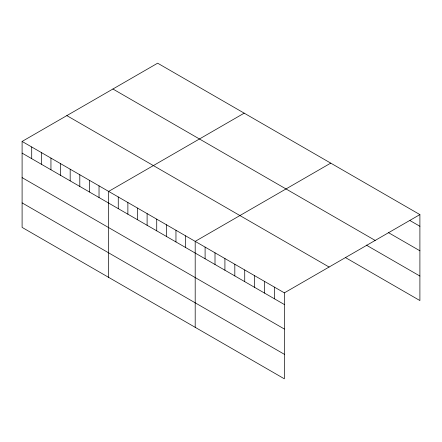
<?xml version="1.0" encoding="UTF-8"?>
<svg xmlns="http://www.w3.org/2000/svg" width="442" height="442" viewBox="0 0 442 442"><rect width="100%" height="100%" fill="white"/><g stroke="black" fill="none" stroke-linecap="round" stroke-linejoin="round"><path stroke-width="0.66" d="M22.1 141.44L284.361 292.858L284.361 378.811L22.1 227.398L22.1 141.44L157.639 63.189L419.9 214.602L419.9 300.56L345.301 257.487M244.183 113.158L108.644 191.408L108.644 277.361M330.732 163.126L195.193 241.376L195.193 327.329M284.361 292.858L419.9 214.602M409.994 220.558L419.9 226.282M388.43 232.625L419.9 250.791M112.909 89.013L375.17 240.426M366.28 245.089L419.9 276.046M66.83 115.616L329.091 267.034M22.1 153.12L284.361 304.532M22.1 177.629L284.361 329.047M22.1 202.884L284.361 354.302M274.454 287.134L274.454 298.814M264.548 281.416L264.548 293.096M254.636 275.697L254.636 287.372M244.73 269.974L244.73 281.653M234.824 264.255L234.824 275.935M224.917 258.537L224.917 270.211M215.005 252.818L215.005 264.493M205.099 247.095L205.099 258.774M185.574 235.824L185.574 247.498M175.96 230.271L175.96 241.951M166.341 224.718L166.341 236.398M156.728 219.166L156.728 230.846M147.109 213.619L147.109 225.293M137.495 208.066L137.495 219.74M127.876 202.513L127.876 214.188M118.263 196.961L118.263 208.635M99.03 185.855L99.03 197.535M89.411 180.303L89.411 191.983M79.798 174.756L79.798 186.43M70.179 169.203L70.179 180.877M60.565 163.65L60.565 175.325M50.946 158.098L50.946 169.772M41.333 152.545L41.333 164.22M31.713 146.993L31.713 158.672"/></g></svg>
